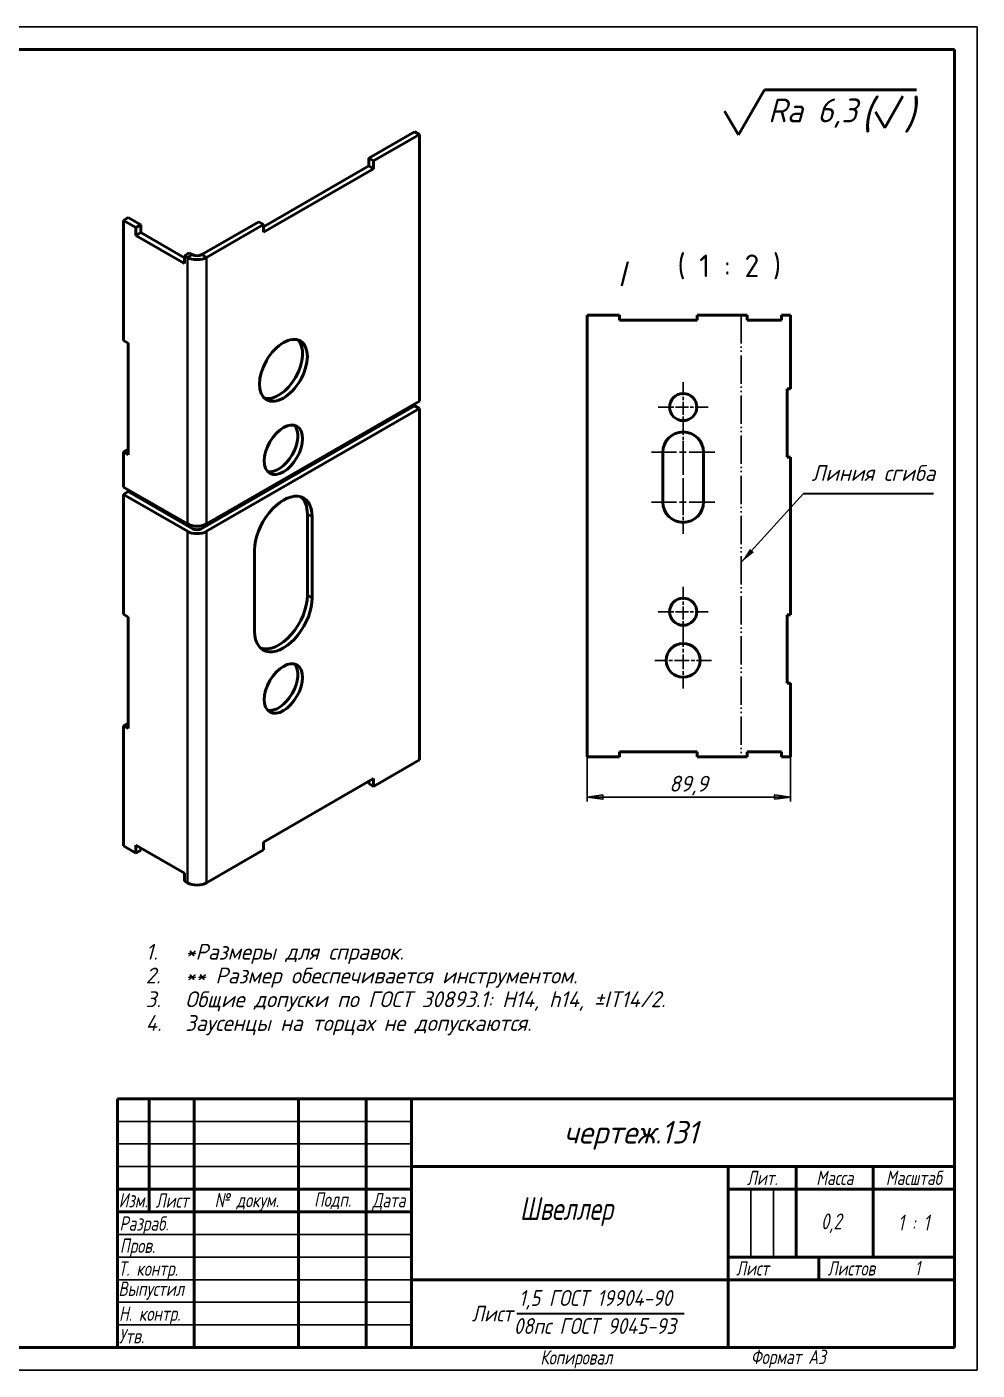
# Model space of a CAD drawing. Header units: millimetres. Extents: x 0 to 420, y 0 to 297.
# Drawn here: x 210 to 420, y 0 to 297 of the extents above; entities that cross this region are included whole.
import ezdxf
from ezdxf.enums import TextEntityAlignment as Align

# ---------------------------------------------------------------- set-up
doc = ezdxf.new("R2010")
doc.units = ezdxf.units.MM
doc.linetypes.add('LT_04', pattern=[0.7087, 0.4724, -0.0591, 0.1181, -0.0591])
doc.linetypes.add('LT_16', pattern=[0.68, 0.48, -0.06, 0.01, -0.06, 0.01, -0.06])
for name, color, linetype, lineweight in [('Layer_01', 7, 'Continuous', 35), ('Layer_02', 7, 'Continuous', 50), ('Layer_03', 7, 'Continuous', 50), ('Layer_04', 7, 'Continuous', 50), ('Layer_06', 7, 'Continuous', 25), ('Layer_07', 7, 'Continuous', 25), ('Layer_08', 7, 'Continuous', 25), ('Layer_09', 7, 'LT_04', 25), ('Layer_10', 7, 'Continuous', 25), ('Layer_11', 7, 'Continuous', 50)]:
    doc.layers.add(name, color=color, linetype=linetype, lineweight=lineweight)
doc.styles.add('Style_02', font='ariali.ttf', dxfattribs={"width": 0.8})
doc.styles.add('Style_03', font='GOST Common Italic.ttf')
doc.styles.add('Style_06', font='GOST Common Italic.ttf', dxfattribs={"width": 0.8})
doc.styles.add('Style_07', font='GOST Common Italic.ttf', dxfattribs={"width": 0.8})
doc.styles.add('Style_08', font='GOST Common Italic.ttf')
doc.styles.add('Style_09', font='GOST Common Italic.ttf')
doc.styles.add('Style_10', font='GOST Common Italic.ttf', dxfattribs={"width": 0.9})
doc.styles.add('Style_11', font='GOST Common Italic.ttf', dxfattribs={"width": 0.8})
doc.styles.add('Style_12', font='GOST Common Italic.ttf')
doc.styles.add('Style_13', font='GOST Common Italic.ttf', dxfattribs={"width": 0.7})
doc.styles.add('Style_14', font='GOST Common Italic.ttf', dxfattribs={"width": 0.7})
doc.styles.add('Style_15', font='AIGDT___.TTF')
doc.styles.add('Style_16', font='GOST Common.ttf')
doc.dimstyles.new('DimStyle_03', dxfattribs={"dimtxt": 3.5, "dimasz": 3.5, "dimexe": 1, "dimexo": 0, "dimgap": 0.5, "dimtad": 1, "dimrnd": 1e-08, "dimtxsty": 'Style_03', "dimblk": 'Filled-1', "dimcen": 2.5, "dimdle": 15, "dimclrd": 256, "dimclre": 256, "dimclrt": 256, "dimazin": 2, "dimtfac": 0.714286, "dimtdec": 3, "dimtmove": 0, "dimatfit": 3, "dimlwd": -1, "dimlwe": 25})
doc.dimstyles.new('DimStyle_06', dxfattribs={"dimtxt": 3.5, "dimasz": 3.5, "dimexe": 1, "dimexo": 0, "dimgap": 0.5, "dimtad": 1, "dimrnd": 1e-08, "dimtxsty": 'Style_03', "dimblk": 'Filled-1', "dimcen": 2.5, "dimdle": 15, "dimclrd": 256, "dimclre": 256, "dimclrt": 256, "dimazin": 2, "dimtfac": 0.714286, "dimtdec": 3, "dimtmove": 0, "dimatfit": 3, "dimlwd": 25, "dimlwe": 25})

# ---------------------------------------------------------------- blocks, each defined once
blk = doc.blocks.new('Block_08')
at = {"layer": 'Layer_11', "lineweight": 50}
for p, q in [((-9.099, -3.6), (-8.002, -1.7)), ((-8.002, -1.7), (-1.6, -1.7)), ((-2.939, -3.3), (-2.169, -1.967)), ((-9.676, -2.6), (-9.099, -3.6)), ((-3.324, -2.633), (-2.939, -3.3))]:
    blk.add_line(p, q, dxfattribs=at)
at = {"layer": 'Layer_07', "attachment_point": 7, "style": 'Style_03'}
for s, insert, char_height in [('\\A1;\\fGOST Common|b0|i1;\\H1.0000;Ra 6,3', (-7.848, -3.3), 1), ('\\A1;\\fGOST Common|b0|i1;\\H1.3000;(', (-3.939, -3.5), 1.3), ('\\A1;\\fGOST Common|b0|i1;\\H1.3000;)', (-2.139, -3.5), 1.3)]:
    blk.add_mtext(s, dxfattribs=dict(at, insert=insert, char_height=char_height))
blk = doc.blocks.new('Block_23')
at = {"layer": 'Layer_03'}
for p, q in [((0, 55), (185, 55)), ((0, 0), (0, 55)), ((0, 0), (0, 55)), ((7, 55), (7, 30)), ((17, 55), (17, 0)), ((40, 55), (40, 0)), ((55, 55), (55, 0)), ((65, 55), (65, 0)), ((185, 0), (185, 55)), ((65, 40), (185, 40)), ((135, 40), (135, 0)), ((150, 40), (150, 20)), ((167, 40), (167, 20)), ((0, 35), (65, 35)), ((135, 35), (185, 35)), ((0, 30), (65, 30)), ((135, 20), (185, 20)), ((155, 20), (155, 15)), ((65, 15), (185, 15)), ((185, 0), (0, 0))]:
    blk.add_line(p, q, dxfattribs=at)
at = {"layer": 'Layer_03', "linetype": 'Continuous', "lineweight": 25}
for p, q in [((0, 50), (65, 50)), ((0, 45), (65, 45)), ((0, 40), (65, 40)), ((140, 35), (140, 20)), ((145, 35), (145, 20)), ((0, 25), (65, 25)), ((0, 20), (65, 20)), ((0, 15), (65, 15)), ((0, 10), (65, 10)), ((0, 5), (65, 5))]:
    blk.add_line(p, q, dxfattribs=at)
at = {"layer": 'Layer_03', "lineweight": 30}
blk.add_line((88.31, 7.5), (125.29, 7.5), dxfattribs=at)
at = {"layer": 'Layer_03', "char_height": 3.17, "style": 'Style_02'}
for s, insert, width, attachment_point in [('\\fGOST Common|b0|i1;\\H3.1700;Лит.', (142.52, 37.49), 14.9766, 5), ('\\fGOST Common|b0|i1;\\H3.1700;Масса', (158.55, 37.51), 16.9878, 5), ('\\fGOST Common|b0|i1;\\H3.1700;Масштаб', (176.02, 37.53), 17.8316, 5), ('\\fGOST Common|b0|i1;\\H3.1700;Изм.', (3.5, 32.56), 6.9635, 5), ('\\fGOST Common|b0|i1;\\H3.1700;Лист', (12.1, 32.5), 10.0029, 5), ('\\A0;\\fGOST Common|b0|i1;\\H3.1700;№ докум.', (28.58, 32.16), 22.9069, 5), ('\\fGOST Common|b0|i1;\\H3.1700;Подп.', (47.56, 32.45), 14.879, 5), ('\\fGOST Common|b0|i1;\\H3.1700;Дата', (60.02, 32.24), 9.9614, 5), ('\\fGOST Common|b0|i1;\\H3.1700;Разраб.', (0.47, 27), 16.9971, 4), ('\\fGOST Common|b0|i1;\\H3.1700;Пров.', (0.56, 22.08), 17.0192, 4), ('\\A0;\\fGOST Common|b0|i1;\\H3.1700;Т. контр.', (0.23, 17.01), 16.9554, 4), ('\\fGOST Common|b0|i1;\\H3.1700;Лист', (140.37, 17.5), 10.5071, 5), ('\\fGOST Common|b0|i1;\\H3.1700;Листов', (162.21, 17.5), 14.3668, 5), ('\\A1;', (150.6, 17.54), 8.8313, 5), ('\\fGOST Common|b0|i1;\\H3.1700;Н. контр.', (0.36, 7.05), 16.9999, 4), ('\\fGOST Common|b0|i1;\\H3.1700;Утв.', (0.34, 2.52), 17.0083, 4), ('\\fGOST Common|b0|i1;\\H3.1700;Копировал', (93.48, -0.59), 19.7871, 1)]:
    blk.add_mtext(s, dxfattribs=dict(at, insert=insert, width=width, attachment_point=attachment_point))
at = {"layer": 'Layer_03'}
for tag, height, style, width, p in [('Изм1_001', 2.89, 'Style_14', 0.7, (3.51, 52.52)), ('Лист1_001', 2.89, 'Style_14', 0.7, (12.03, 52.52)), ('Докум1_001', 2.89, 'Style_14', 0.7, (28.54, 52.48)), ('Изм2_001', 2.89, 'Style_14', 0.7, (3.5, 47.52)), ('Лист2_001', 2.89, 'Style_14', 0.7, (12.01, 47.5)), ('Докум2_001', 2.89, 'Style_14', 0.7, (28.53, 47.5)), ('Изм3_001', 2.89, 'Style_14', 0.7, (3.5, 42.5)), ('Лист3_001', 2.89, 'Style_14', 0.7, (12.01, 42.51)), ('Докум3_001', 2.89, 'Style_14', 0.7, (28.51, 42.48)), ('Изм4_001', 2.89, 'Style_14', 0.7, (3.51, 37.5)), ('Лист4_001', 2.89, 'Style_14', 0.7, (12, 37.53)), ('Докум4_001', 2.89, 'Style_14', 0.7, (28.51, 37.52)), ('НАИМЕНОВАНИЕ_001', 5, 'Style_07', 0.8, (89.87, 28.98)), ('Литера_001', 3.5, 'Style_11', 0.8, (137.52, 27.25)), ('Литера2_001', 3.5, 'Style_11', 0.8, (142.51, 27.22)), ('Литера3_001', 3.5, 'Style_11', 0.8, (147.52, 27.21)), ('Масса_001', 3.5, 'Style_11', 0.8, (158.47, 27.53)), ('Масштаб_001', 3.5, 'Style_11', 0.8, (174.97, 25.86)), ('Тип_документа_001', 3.17, 'Style_06', 0.8, (100.08, 17.56)), ('Листов_001', 3.17, 'Style_06', 0.8, (177.46, 17.58))]:
    blk.add_attdef(tag, text='', height=height, dxfattribs=dict(at, style=style, width=width)).set_placement(p, align=Align.MIDDLE_CENTER)
for tag, height, style, width, p in [('Подп1_001', 2.89, 'Style_14', 0.7, (40.01, 52.51)), ('Дата1_001', 2, 'Style_13', 0.7, (55.01, 52.51)), ('Подп2_001', 2.89, 'Style_14', 0.7, (40.01, 47.5)), ('Дата2_001', 2, 'Style_13', 0.7, (55.01, 47.49)), ('Подп3_001', 2.89, 'Style_14', 0.7, (40.01, 42.51)), ('Дата3_001', 2, 'Style_13', 0.7, (55.02, 42.52)), ('Подп4_001', 2.89, 'Style_14', 0.7, (40.01, 37.51)), ('Дата4_001', 2, 'Style_13', 0.7, (55.02, 37.51)), ('АВТОР_001', 3.17, 'Style_06', 0.8, (15.59, 26.85)), ('Разработал_Подп._001', 2.89, 'Style_14', 0.7, (40.05, 27.51)), ('ДАТА_СОЗДАНИЯ_001', 2, 'Style_13', 0.7, (55.01, 27.51)), ('ПРОВЕРИЛ_001', 3.17, 'Style_06', 0.8, (17.41, 22.53)), ('Проверил_Подп._001', 2.89, 'Style_14', 0.7, (40.05, 22.52)), ('ДАТА_ПРОВЕРКИ_001', 2, 'Style_13', 0.7, (55.02, 22.51)), ('ТЕХНОЛОГ_001', 3.17, 'Style_06', 0.8, (17.33, 17.54)), ('Технолог_Подп._001', 2.89, 'Style_14', 0.7, (40.05, 17.51)), ('Технолог_Дата_001', 2, 'Style_13', 0.7, (55.01, 17.5)), ('Должность_руководителя_001', 3.17, 'Style_06', 0.8, (0.52, 12.51)), ('НАЧ._ОТДЕЛА_001', 3.17, 'Style_06', 0.8, (17.46, 12.45)), ('Руководитель_Подп._001', 2.89, 'Style_14', 0.7, (40.01, 12.5)), ('Руководитель_Дата_001', 2, 'Style_13', 0.7, (55.01, 12.51)), ('НОРМОКОНТРОЛЬ_001', 3.17, 'Style_06', 0.8, (17.37, 7.48)), ('Нормоконтроль_Подп._001', 2.89, 'Style_14', 0.7, (40.05, 7.52)), ('ДАТА_НОРМОКОНТРОЛЯ_001', 2, 'Style_13', 0.7, (55.02, 7.51)), ('УТВЕРДИЛ_001', 3.17, 'Style_06', 0.8, (17.4, 2.51)), ('Утвердил_Подп._001', 2.89, 'Style_14', 0.7, (40.05, 2.51)), ('ДАТА_УТВЕРЖДЕНИЯ_001', 2, 'Style_13', 0.7, (55.01, 2.5))]:
    blk.add_attdef(tag, text='', height=height, dxfattribs=dict(at, style=style, width=width)).set_placement(p, align=Align.MIDDLE_LEFT)
for tag, height, style, p in [('ОБОЗНАЧЕНИЕ_001', 5, 'Style_09', (103.63, 45.12)), ('ОРГАНИЗАЦИЯ_001', 3.5, 'Style_12', (148.22, 5.85))]:
    blk.add_attdef(tag, text='', height=height, dxfattribs=dict(at, style=style)).set_placement(p, align=Align.MIDDLE_CENTER)
at = {"layer": 'Layer_03', "style": 'Style_10', "width": 0.9}
blk.add_attdef('Материал_Наим._001', text='', height=3.5, dxfattribs=at).set_placement((95.66, 8.9), align=Align.BOTTOM_CENTER)
blk.add_attdef('Материал_Класс_001', text='', height=3.5, dxfattribs=at).set_placement((88.21, 7.5), align=Align.MIDDLE_RIGHT)
blk.add_attdef('Материал_ГОСТ_001', text='', height=3.5, dxfattribs=at).set_placement((106.8, 6.5), align=Align.TOP_CENTER)
blk = doc.blocks.new('Block_24')
at = {"layer": 'Layer_04', "lineweight": 25}
for p, q in [((0, 297), (420, 297)), ((420, 297), (420, 0)), ((420, 0), (0, 0))]:
    blk.add_line(p, q, dxfattribs=at)
at = {"layer": 'Layer_04'}
for p, q in [((415, 292), (20, 292)), ((415, 5), (415, 292)), ((20, 5), (415, 5))]:
    blk.add_line(p, q, dxfattribs=at)
at = {"layer": 'Layer_04', "insert": (370, 4.5), "char_height": 3.17, "attachment_point": 1, "style": 'Style_02'}
blk.add_mtext('\\A1;\\fGOST Common|b0|i1;\\H3.1700;Формат A3', dxfattribs=at)
blk = doc.blocks.new('Block_12')
at = {"layer": 'Layer_11', "lineweight": 30}
blk.add_line((0, 0), (8.198, 0), dxfattribs=at)
at = {"layer": 'Layer_07', "style": 'Style_08'}
blk.add_text('Линия сгиба', height=1, dxfattribs=at).set_placement((0.5, 0.5), align=Align.BOTTOM_LEFT)
blk = doc.blocks.new('Filled-1')
at = {"color": 0}
for p, q in [((0, 0), (-1, 0.143)), ((-1, 0.143), (-1, -0.143)), ((-1, 0), (0, 0)), ((-1, -0.143), (0, 0))]:
    blk.add_line(p, q, dxfattribs=at)
at = {"color": 0, "flags": 128}
blk.add_lwpolyline([(-1, -0.143), (0, 0), (-1, 0.143), (-1, -0.143)], dxfattribs=at)
at = {"color": 0}
blk.add_solid([(-1, -0.143), (0, 0), (-1, 0.143), (-1, -0.143)], dxfattribs=at)
blk = doc.blocks.new('*D39')
at = {"layer": 'Defpoints', "color": 0, "linetype": 'Continuous'}
for p in [(333.79, 135.63), (378.74, 135.63), (378.74, 126.71)]:
    blk.add_point(p, dxfattribs=at)
at = {"layer": 'Layer_10', "linetype": 'Continuous', "lineweight": 25}
for p, q in [((333.79, 135.63), (333.79, 125.71)), ((378.74, 135.63), (378.74, 125.71)), ((337.29, 126.71), (375.24, 126.71))]:
    blk.add_line(p, q, dxfattribs=at)
at = {"layer": 'Layer_10', "linetype": 'Continuous', "lineweight": 25, "xscale": 3.5, "yscale": 3.5, "zscale": 3.5, "rotation": 180}
blk.add_blockref('Filled-1', (333.79, 126.71), dxfattribs=at)
at = {"layer": 'Layer_10', "linetype": 'Continuous', "lineweight": 25, "xscale": 3.5, "yscale": 3.5, "zscale": 3.5}
blk.add_blockref('Filled-1', (378.74, 126.71), dxfattribs=at)
at = {"layer": 'Layer_10', "linetype": 'Continuous', "lineweight": 25, "insert": (351.93, 131.41), "char_height": 3.5, "attachment_point": 1, "style": 'Style_03'}
blk.add_mtext('\\A1;89,9', dxfattribs=at)

msp = doc.modelspace()

# ---------------------------------------------------------------- linework, layer by layer
at = {"layer": 'Layer_01'}
for p, q in [((245.4774, 246.0388), (246.5381, 246.6512)), ((248.6594, 246.6512), (249.72, 246.0388)), ((245.4774, 187.0944), (245.4774, 246.0388)), ((249.72, 246.0388), (249.72, 187.0944)), ((271.9939, 189.2922), (273.0546, 188.6799)), ((245.4774, 107.765), (245.4774, 185.4614)), ((249.72, 185.4614), (249.72, 107.765)), ((271.9939, 171.3293), (273.0546, 170.7169))]:
    msp.add_line(p, q, dxfattribs=at)
at = {"layer": 'Layer_02'}
for p, q in [((285.5704, 267.9617), (295.682, 273.7997)), ((295.682, 273.7997), (296.7426, 273.1873)), ((286.631, 267.3493), (296.7426, 273.1873)), ((296.7426, 273.1873), (296.7426, 214.2429)), ((285.5704, 266.2471), (285.5704, 267.9617)), ((285.5704, 267.9617), (286.631, 267.3493)), ((286.631, 267.3493), (286.631, 265.6347)), ((262.3065, 252.8157), (285.5704, 266.2471)), ((286.631, 265.6347), (262.3065, 251.591)), ((285.5704, 266.2471), (286.631, 265.6347)), ((232.3959, 254.8161), (231.3353, 254.2037)), ((231.3353, 254.2037), (234.093, 252.6116)), ((231.3353, 227.6676), (231.3353, 254.2037)), ((235.1536, 253.224), (232.3959, 254.8161)), ((234.093, 252.6116), (235.1536, 253.224)), ((234.093, 250.8969), (234.093, 252.6116)), ((235.1536, 253.224), (235.1536, 251.5093)), ((248.6594, 246.6512), (261.2459, 253.918)), ((249.72, 246.0388), (262.3065, 253.3056)), ((262.3065, 253.3056), (261.2459, 253.918)), ((262.3065, 251.591), (262.3065, 253.3056)), ((235.1536, 251.5093), (234.093, 250.8969)), ((244.841, 244.6916), (234.093, 250.8969)), ((235.1536, 251.5093), (244.841, 245.9163)), ((245.9017, 247.0186), (244.841, 246.4062)), ((246.5381, 246.6512), (245.9017, 247.0186)), ((244.841, 246.4062), (245.4774, 246.0388)), ((244.841, 246.4062), (244.841, 244.6916)), ((333.7895, 233.2336), (340.9395, 233.2336)), ((333.7895, 135.6336), (333.7895, 233.2336)), ((340.9395, 232.1836), (340.9395, 233.2336)), ((358.1395, 232.1836), (340.9395, 232.1836)), ((358.1395, 233.2336), (369.186, 233.2336)), ((358.1395, 233.2336), (358.1395, 232.1836)), ((369.186, 232.1836), (369.186, 233.2336)), ((376.786, 232.1836), (369.186, 232.1836)), ((376.786, 233.2336), (376.786, 232.1836)), ((376.786, 233.2336), (378.736, 233.2336)), ((378.736, 233.2336), (378.736, 216.9836)), ((231.3353, 227.6676), (232.3959, 227.0552)), ((232.3959, 227.0552), (232.3959, 202.397)), ((377.986, 201.8836), (377.986, 216.9836)), ((377.986, 216.9836), (378.736, 216.9836)), ((296.7426, 214.2429), (249.72, 187.0944)), ((295.682, 213.2223), (248.6594, 186.0738)), ((249.72, 185.4614), (296.7426, 212.61)), ((296.7426, 212.61), (295.682, 213.2223)), ((296.7426, 212.61), (296.7426, 134.9136)), ((231.3353, 203.0094), (232.3959, 203.6218)), ((231.3353, 195.2594), (231.3353, 203.0094)), ((232.3959, 202.397), (231.3353, 203.0094)), ((350.5395, 191.9336), (350.5395, 202.9336)), ((359.5395, 202.9336), (359.5395, 191.9336)), ((378.736, 201.8836), (377.986, 201.8836)), ((378.736, 201.8836), (378.736, 166.9836)), ((245.4774, 187.0944), (231.3353, 195.2594)), ((232.3959, 194.2388), (231.3353, 193.6264)), ((231.3353, 193.6264), (245.4774, 185.4614)), ((231.3353, 167.1243), (231.3353, 193.6264)), ((246.5381, 186.0738), (232.3959, 194.2388)), ((271.9939, 171.3293), (271.9939, 189.2922)), ((273.0546, 188.6799), (273.0546, 170.7169)), ((260.3266, 163.3685), (260.3266, 181.3314)), ((231.3353, 167.1243), (232.3959, 166.512)), ((232.3959, 166.512), (232.3959, 141.8538)), ((377.986, 151.8836), (377.986, 166.9836)), ((377.986, 166.9836), (378.736, 166.9836)), ((378.736, 151.8836), (377.986, 151.8836)), ((378.736, 151.8836), (378.736, 135.6336)), ((231.3353, 142.4661), (232.3959, 143.0785)), ((231.3353, 115.93), (231.3353, 142.4661)), ((232.3959, 141.8538), (231.3353, 142.4661)), ((340.9395, 135.6336), (340.9395, 136.6836)), ((340.9395, 136.6836), (358.1395, 136.6836)), ((358.1395, 136.6836), (358.1395, 135.6336)), ((369.186, 135.6336), (369.186, 136.6836)), ((369.186, 136.6836), (376.786, 136.6836)), ((376.786, 136.6836), (376.786, 135.6336)), ((296.7426, 134.9136), (286.631, 129.0756)), ((340.9395, 135.6336), (333.7895, 135.6336)), ((369.186, 135.6336), (358.1395, 135.6336)), ((378.736, 135.6336), (376.786, 135.6336)), ((262.3065, 116.7465), (286.631, 130.7902)), ((286.631, 130.7902), (286.631, 129.0756)), ((285.5704, 129.688), (285.5704, 130.1779)), ((286.631, 129.0756), (285.5704, 129.688)), ((234.093, 114.3378), (231.3353, 115.93)), ((234.093, 116.0525), (244.841, 109.8471)), ((234.093, 114.3378), (234.093, 116.0525)), ((262.3065, 115.0319), (262.3065, 116.7465)), ((235.1536, 114.9502), (234.093, 114.3378)), ((235.1536, 115.4401), (235.1536, 114.9502)), ((262.3065, 115.0319), (249.72, 107.765)), ((244.841, 109.8471), (244.841, 108.1325)), ((245.4774, 107.765), (244.841, 108.1325))]:
    msp.add_line(p, q, dxfattribs=at)
for centre, radius in [((355.0395, 212.9336), 3), ((355.0395, 167.6836), 3), ((355.0395, 156.9336), 3.75)]:
    msp.add_circle(centre, radius, dxfattribs=at)
for centre, start, end in [((355.0395, 202.9336), 0, 180), ((355.0395, 191.9336), 180, 0)]:
    msp.add_arc(centre, 4.5, start, end, dxfattribs=at)
for centre, major_axis, start_param, end_param in [((247.5987, 247.2635), (1.5, 0), 3.92699082, 5.49778714), ((247.5987, 247.2635), (3, 0), 3.92699082, 5.49778714), ((265.6299, 221.6664), (-3.75, -6.4952), 0.14189705, 2.9996956), ((265.6299, 204.1117), (-3, -5.1962), 0.1777106, 2.96388205), ((266.6906, 185.0056), (4.5, 7.7942), 5.49778714, 8.6393798), ((265.6299, 185.618), (4.5, 7.7942), 5.49778714, 6.16505965), ((247.5987, 188.3192), (-3, 0), 0.78539816, 2.35619449), ((247.5987, 186.6862), (3, 0), 3.92699082, 5.49778714), ((247.5987, 186.6862), (-1.5, 0), 0.78539816, 2.35619449), ((266.6906, 167.0427), (-4.5, -7.7942), 5.49778714, 8.6393798), ((265.6299, 167.6551), (-4.5, -7.7942), 0.11812565, 2.35619449), ((265.6299, 151.3251), (-3, -5.1962), 0.1777106, 2.96388205), ((247.5987, 108.9898), (-3, 0), 0.78539816, 2.35619449)]:
    msp.add_ellipse(centre, major_axis=major_axis, ratio=0.57735027, start_param=start_param, end_param=end_param, dxfattribs=at)
for centre, major_axis in [((266.6906, 221.054), (-3.75, -6.4952)), ((266.6906, 203.4993), (-3, -5.1962)), ((266.6906, 150.7128), (-3, -5.1962))]:
    msp.add_ellipse(centre, major_axis=major_axis, ratio=0.57735027, dxfattribs=at)
at = {"layer": 'Layer_06', "linetype": 'LT_04', "ltscale": 6.110678}
for p, q in [((355.0395, 218.4336), (355.0395, 207.4336)), ((360.5395, 212.9336), (349.5395, 212.9336)), ((355.0395, 173.1836), (355.0395, 162.1836)), ((360.5395, 167.6836), (349.5395, 167.6836))]:
    msp.add_line(p, q, dxfattribs=at)
at = {"layer": 'Layer_06', "linetype": 'LT_04', "ltscale": 6.666203}
for p, q in [((355.0395, 209.9336), (355.0395, 197.9336)), ((355.0395, 196.9336), (355.0395, 184.9336))]:
    msp.add_line(p, q, dxfattribs=at)
at = {"layer": 'Layer_06', "linetype": 'LT_04', "ltscale": 11.993792}
for p, q in [((362.0395, 202.9336), (348.0395, 202.9336)), ((362.0395, 191.9336), (348.0395, 191.9336))]:
    msp.add_line(p, q, dxfattribs=at)
at = {"layer": 'Layer_06', "linetype": 'LT_04', "ltscale": 6.943966}
for p, q in [((355.0395, 163.1836), (355.0395, 150.6836)), ((361.2895, 156.9336), (348.7895, 156.9336))]:
    msp.add_line(p, q, dxfattribs=at)
at = {"layer": 'Layer_08', "linetype": 'LT_04', "ltscale": 11.993792}
msp.add_line((355.0395, 189.4336), (355.0395, 205.4336), dxfattribs=at)
at = {"layer": 'Layer_09', "linetype": 'LT_16', "ltscale": 13.048128}
msp.add_line((367.8877, 233.2336), (367.8877, 135.6336), dxfattribs=at)

# ---------------------------------------------------------------- block references
msp.add_blockref('Block_24', (0, 0))
for name, p, xscale, yscale, zscale in [('Block_08', (415, 292), 5.249999910593033, 5.249999910593033, 5.249999910593033), ('Block_12', (381.6637, 193.8076), 3.499999940395355, 3.499999940395355, 3.499999940395355)]:
    msp.add_blockref(name, p, dxfattribs=dict(xscale=xscale, yscale=yscale, zscale=zscale))
ref = msp.add_blockref('Block_23', (230, 5))
ref.add_attrib('Должность_руководителя_001', 'Выпустил', (230.2296, 16.4047), dxfattribs={"layer": 'Layer_03', "height": 3.17, "style": 'Style_06', "width": 0.8})
ref.add_attrib('ОБОЗНАЧЕНИЕ_001', 'чертеж.131', (328.6437, 50.0911), dxfattribs={"layer": 'Layer_03', "height": 5, "style": 'Style_09'})
ref.add_attrib('НАИМЕНОВАНИЕ_001', 'Швеллер', (318.9522, 33.2251), dxfattribs={"layer": 'Layer_03', "height": 5, "style": 'Style_07', "width": 0.8})
ref.add_attrib('Материал_Класс_001', 'Лист', (308.3187, 10.75), dxfattribs={"layer": 'Layer_03', "height": 3.5, "style": 'Style_10', "width": 0.9})
ref.add_attrib('Материал_Наим._001', '1,5 ГОСТ 19904-90', (318.745, 14.2), dxfattribs={"layer": 'Layer_03', "height": 3.5, "style": 'Style_10', "width": 0.9})
ref.add_attrib('Материал_ГОСТ_001', '08пс ГОСТ 9045-93', (317.6293, 8), dxfattribs={"layer": 'Layer_03', "height": 3.5, "style": 'Style_10', "width": 0.9})
ref.add_attrib('Масса_001', '0,2', (385.5074, 31.1335), dxfattribs={"layer": 'Layer_03', "height": 3.5, "style": 'Style_11', "width": 0.8})
ref.add_attrib('Масштаб_001', '1 : 1', (402.5178, 30.8544), dxfattribs={"layer": 'Layer_03', "height": 3.5, "style": 'Style_11', "width": 0.8})
ref.add_attrib('Листов_001', '1', (406.2285, 20.9939), dxfattribs={"layer": 'Layer_03', "height": 3.17, "style": 'Style_06', "width": 0.8})

# ---------------------------------------------------------------- texts
at = {"layer": 'Layer_07', "style": 'Style_03'}
for s, p in [('1. ', (236.25, 90.75)), ('*Размеры для справок.', (245, 90.75)), ('2. ', (236.25, 85.5)), ('** Размер обеспечивается инструментом.', (245, 85.5)), ('3. ', (236.25, 80.25)), ('Общие допуски по ГОСТ 30893.1: H14, h14, ±IT14/2.', (245, 80.25)), ('4. ', (236.25, 75)), ('Заусенцы на торцах не допускаются.', (245, 75))]:
    msp.add_text(s, height=3.5, dxfattribs=at).set_placement(p)
at = {"layer": 'Layer_07', "char_height": 5, "attachment_point": 7}
for s, insert, style in [('( 1 : 2 )', (353.7805, 241.1838), 'Style_16'), ('/', (341.1978, 239.7336), 'Style_15')]:
    msp.add_mtext(s, dxfattribs=dict(at, insert=insert, style=style))

# ---------------------------------------------------------------- dimensions: what is measured, and where the dimension line sits
at = {"layer": 'Layer_10', "linetype": 'Continuous', "lineweight": 25}
dim = msp.add_linear_dim(base=(378.736, 126.7132), p1=(333.7895, 135.6336), p2=(378.736, 135.6336), dimstyle='DimStyle_06', override={"dimgap": 0.5, "dimdec": 1, "dimlfac": 2, "dimtol": 0, "dimlim": 0, "dimtp": 0, "dimtm": 0, "dimtdec": 1, "dimtofl": 0, "dimatfit": 1}, dxfattribs=at)
dim.commit()
dim.dimension.update_dxf_attribs({"geometry": '*D39', "text_midpoint": (356.2627, 126.7132), "dimtype": 160})

# ---------------------------------------------------------------- leaders
at = {"layer": 'Layer_07'}
msp.add_leader([(367.8877, 178.6193), (381.6637, 193.8076)], dimstyle='DimStyle_03', override={"dimtad": 0}, dxfattribs=at)

doc.saveas('drawing.dxf')
